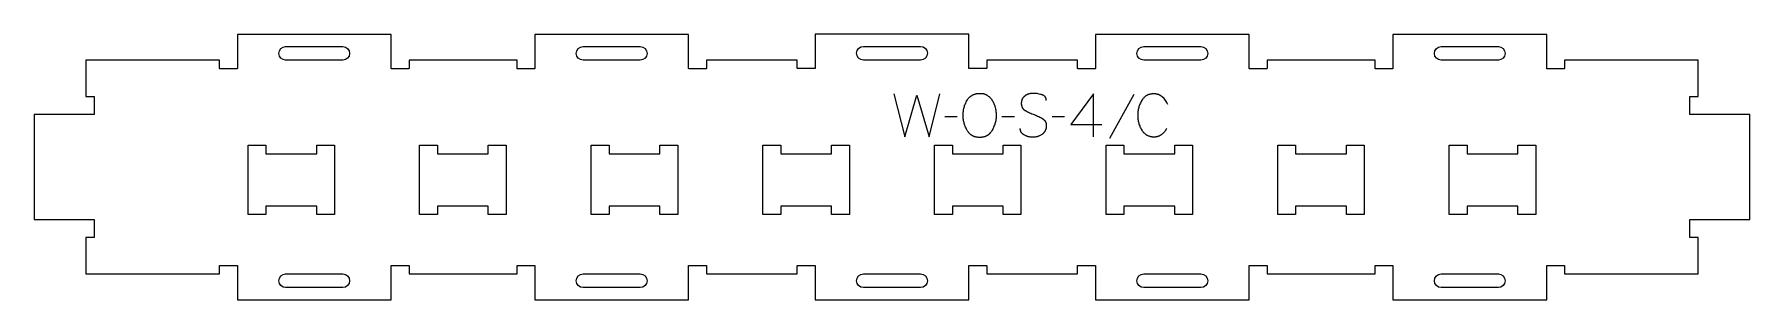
# Model space of a CAD drawing. Extents: x -600 to 600, y -93 to 93.
import ezdxf

# ---------------------------------------------------------------- set-up
doc = ezdxf.new("R2010")
doc.units = 0
for name, color, linetype in [('1_ANYTOOL_1MMDEEP_LABELS_S', 2, 'CONTINUOUS'), ('3_ANYTOOL_CUTTHROUGH_INSID', 4, 'CONTINUOUS'), ('4_ANYTOOL_CUTTHROUGH_OUTSI', 5, 'CONTINUOUS')]:
    doc.layers.add(name, color=color, linetype=linetype)

msp = doc.modelspace()

# ---------------------------------------------------------------- linework, layer by layer
at = {"layer": '1_ANYTOOL_1MMDEEP_LABELS_S'}
for p, q in [((169.2, 50.7), (152, 19.9)), ((45.6, 35), (36.9, 35)), ((85.7, 35), (76.9, 35)), ((120.7, 35), (111.9, 35)), ((125, 29.8), (146.8, 29.8))]:
    msp.add_line(p, q, dxfattribs=at)
for points in [[(1.3, 51.2), (9, 21.2), (17.4, 50.3), (25.9, 21.2), (33.4, 51.2)], [(107.9, 46.6), (107.9, 46.8), (107.9, 46.9), (107.9, 46.9), (107.9, 47), (107.9, 47.1), (107.9, 47.2), (107.9, 47.3), (107.8, 47.4), (107.8, 47.5), (107.8, 47.6), (107.8, 47.6), (107.8, 47.7), (107.8, 47.8), (107.7, 47.9), (107.7, 48), (107.7, 48), (107.7, 48.1), (107.6, 48.2), (107.6, 48.3), (107.6, 48.3), (107.5, 48.4), (107.5, 48.5), (107.5, 48.6), (107.4, 48.6), (107.4, 48.7), (107.3, 48.8), (107.3, 48.8), (107.2, 48.9), (107.2, 49), (107.1, 49), (107.1, 49.1), (107, 49.2), (107, 49.2), (106.9, 49.3), (106.9, 49.3), (106.8, 49.4), (106.8, 49.4), (106.7, 49.5), (106.6, 49.6), (106.6, 49.6), (106.5, 49.7), (106.4, 49.7), (106.4, 49.8), (106.3, 49.8), (106.2, 49.9), (106.1, 49.9), (106.1, 50), (106, 50), (105.9, 50), (105.8, 50.1), (105.7, 50.1), (105.6, 50.2), (105.4, 50.3), (105.2, 50.4), (105, 50.4), (104.8, 50.5), (104.6, 50.6), (103.8, 50.8), (103, 51), (102.2, 51.1), (101.5, 51.3), (101.1, 51.3), (100.7, 51.4), (100.3, 51.4), (100, 51.4), (99.6, 51.5), (99.2, 51.5), (98.9, 51.5), (98.5, 51.5), (98.3, 51.5), (98.1, 51.5), (97.9, 51.5), (97.8, 51.5), (97.6, 51.5), (97.4, 51.4), (97.2, 51.4), (97, 51.4), (96.8, 51.4), (96.6, 51.3), (96.5, 51.3), (96.3, 51.2), (96.1, 51.2), (95.9, 51.1), (95.7, 51.1), (95.6, 51), (95.4, 51), (95.2, 50.9), (95, 50.9), (94.9, 50.8), (94.7, 50.7), (94.5, 50.6), (94.4, 50.5), (94.2, 50.5), (94, 50.4), (93.9, 50.3), (93.7, 50.2), (93.5, 50.1), (93.4, 50), (93.2, 49.9), (93.1, 49.8), (92.9, 49.7), (92.8, 49.5), (92.6, 49.4), (92.5, 49.3), (92.3, 49.2), (92.2, 49.1), (92.1, 48.9), (91.9, 48.8), (91.8, 48.7), (91.7, 48.5), (91.6, 48.4), (91.5, 48.2), (91.4, 48.1), (91.3, 47.9), (91.2, 47.8), (91.1, 47.6), (91.1, 47.5), (91, 47.3), (90.9, 47.1), (90.8, 47), (90.8, 46.8), (90.7, 46.6), (90.7, 46.4), (90.6, 46.3), (90.6, 46.1), (90.5, 45.9), (90.5, 45.7), (90.5, 45.5), (90.5, 45.3), (90.5, 45.1), (90.4, 44.9), (90.4, 44.7), (90.4, 44.5), (90.4, 44.3), (90.4, 44), (90.5, 43.8), (90.5, 43.6), (90.5, 43.4), (90.5, 43.2), (90.6, 43), (90.6, 42.9), (90.7, 42.7), (90.7, 42.5), (90.8, 42.3), (90.8, 42.1), (90.9, 42), (90.9, 42), (90.9, 41.9), (91, 41.8), (91, 41.7), (91.1, 41.6), (91.1, 41.6), (91.1, 41.5), (91.2, 41.4), (91.2, 41.3), (91.3, 41.2), (91.3, 41.2), (91.4, 41.1), (91.4, 41), (91.5, 40.9), (91.5, 40.9), (91.6, 40.8), (91.6, 40.7), (91.7, 40.7), (91.8, 40.6), (91.8, 40.5), (91.9, 40.5), (92, 40.4), (92, 40.3), (92.2, 40.2), (92.3, 40.1), (92.4, 40), (92.6, 39.8), (92.8, 39.7), (92.9, 39.6), (93.1, 39.5), (93.3, 39.4), (94, 39), (94.7, 38.6), (95.5, 38.3), (96.2, 37.9), (97, 37.6), (97.8, 37.2), (98.6, 36.9), (99.4, 36.6), (100.3, 36.3), (101.1, 36), (101.8, 35.6), (102.6, 35.3), (103.4, 34.9), (104.1, 34.5), (104.8, 34.1), (105.5, 33.7), (105.6, 33.6), (105.8, 33.5), (106, 33.3), (106, 33.3), (106.1, 33.2), (106.2, 33.2), (106.2, 33.1), (106.3, 33), (106.4, 33), (106.4, 32.9), (106.5, 32.8), (106.6, 32.8), (106.6, 32.7), (106.7, 32.6), (106.8, 32.5), (106.8, 32.5), (106.9, 32.4), (106.9, 32.3), (107, 32.3), (107, 32.2), (107.1, 32.1), (107.1, 32), (107.2, 31.9), (107.2, 31.9), (107.3, 31.8), (107.3, 31.7), (107.3, 31.6), (107.4, 31.5), (107.4, 31.5), (107.5, 31.4), (107.5, 31.3), (107.5, 31.2), (107.6, 31.1), (107.6, 31), (107.6, 30.9), (107.6, 30.8), (107.7, 30.7), (107.7, 30.6), (107.8, 30.4), (107.8, 30.2), (107.8, 30), (107.9, 29.8), (107.9, 29.6), (107.9, 29.3), (107.9, 29.1), (107.9, 28.9), (107.9, 28.7), (107.9, 28.5), (107.9, 28.2), (107.9, 28), (107.8, 27.8), (107.8, 27.5), (107.8, 27.3), (107.7, 27.1), (107.7, 26.9), (107.6, 26.7), (107.6, 26.5), (107.5, 26.3), (107.4, 26.1), (107.4, 25.9), (107.3, 25.7), (107.2, 25.5), (107.1, 25.3), (107, 25.1), (106.9, 25), (106.8, 24.8), (106.7, 24.6), (106.6, 24.5), (106.5, 24.3), (106.4, 24.1), (106.2, 24), (106.1, 23.8), (106, 23.7), (105.8, 23.6), (105.7, 23.4), (105.5, 23.3), (105.4, 23.1), (105.2, 23), (105, 22.9), (104.9, 22.8), (104.7, 22.7), (104.3, 22.4), (104, 22.2), (103.6, 22), (103.2, 21.9), (102.9, 21.7), (102.5, 21.6), (102.1, 21.4), (101.9, 21.4), (101.7, 21.3), (101.5, 21.2), (101.3, 21.2), (101.1, 21.1), (100.9, 21.1), (100.7, 21.1), (100.5, 21), (100.1, 20.9), (99.7, 20.9), (99.3, 20.9), (98.9, 20.8), (98.5, 20.8), (98.1, 20.8), (97.7, 20.8), (97.3, 20.9), (96.9, 20.9), (96.5, 20.9), (96.1, 21), (95.7, 21.1), (95.3, 21.2), (94.9, 21.3), (94.6, 21.4), (94.2, 21.5), (93.8, 21.7), (93.5, 21.8), (93.1, 22), (92.8, 22.2), (92.4, 22.4), (92.3, 22.5), (92.1, 22.6), (92, 22.7), (91.8, 22.8), (91.7, 22.9), (91.5, 23), (91.4, 23.1), (91.2, 23.2), (91.1, 23.4), (91, 23.5), (90.9, 23.6), (90.8, 23.8), (90.7, 23.8), (90.7, 23.9), (90.6, 24), (90.6, 24), (90.5, 24.1), (90.5, 24.2), (90.4, 24.2), (90.4, 24.3), (90.3, 24.4), (90.3, 24.5), (90.3, 24.5), (90.2, 24.6), (90.2, 24.7), (90.2, 24.8), (90.1, 24.8), (90.1, 24.9), (90.1, 25), (90, 25.1), (90, 25.2), (90, 25.2), (89.9, 25.4), (89.9, 25.6), (89.8, 25.8), (89.8, 25.9), (89.8, 26.1), (89.7, 26.3), (89.7, 26.5), (89.7, 26.6), (89.7, 26.8), (89.7, 27)], [(141, 21.2), (141, 51.2), (125, 29.8)]]:
    msp.add_lwpolyline(points, dxfattribs=at)
msp.add_lwpolyline([(61.7, 51.5), (62.1, 51.5), (62.5, 51.5), (62.8, 51.4), (63, 51.4), (63.2, 51.4), (63.3, 51.4), (63.5, 51.4), (63.7, 51.3), (63.8, 51.3), (64, 51.3), (64.2, 51.2), (64.3, 51.2), (64.5, 51.1), (64.6, 51.1), (64.8, 51), (65, 51), (65.1, 50.9), (65.3, 50.9), (65.4, 50.8), (65.6, 50.7), (65.7, 50.7), (65.9, 50.6), (66, 50.5), (66.1, 50.4), (66.3, 50.4), (66.4, 50.3), (66.5, 50.2), (66.7, 50.1), (67.1, 49.8), (67.3, 49.6), (67.6, 49.4), (67.8, 49.2), (68.1, 49), (68.3, 48.8), (68.5, 48.6), (68.7, 48.3), (68.9, 48.1), (69.1, 47.9), (69.3, 47.6), (69.5, 47.4), (69.7, 47.1), (69.9, 46.8), (70.1, 46.6), (70.4, 46), (70.6, 45.7), (70.7, 45.4), (70.9, 45.1), (71, 44.8), (71.2, 44.5), (71.3, 44.2), (71.4, 43.9), (71.5, 43.6), (71.7, 43.2), (71.8, 42.9), (71.9, 42.6), (72, 42.3), (72.1, 41.9), (72.1, 41.6), (72.4, 40.6), (72.5, 39.9), (72.6, 39.2), (72.7, 38.6), (72.8, 37.9), (72.8, 37.3), (72.8, 36.6), (72.9, 36), (72.8, 35.3), (72.8, 34.7), (72.8, 34.1), (72.7, 33.4), (72.6, 32.8), (72.5, 32.2), (72.3, 31.5), (72.2, 30.9), (72, 30.2), (71.8, 29.6), (71.5, 29), (71.3, 28.3), (71, 27.7), (70.7, 27.1), (70.4, 26.4), (70.1, 25.8), (69.9, 25.5), (69.7, 25.2), (69.5, 24.9), (69.3, 24.6), (69.1, 24.3), (68.9, 24.1), (68.7, 23.8), (68.5, 23.6), (68.4, 23.4), (68.3, 23.3), (68.2, 23.2), (68, 23.1), (67.9, 23), (67.8, 22.9), (67.7, 22.8), (67.6, 22.7), (67.4, 22.6), (67.3, 22.5), (67.2, 22.4), (67.1, 22.3), (66.9, 22.2), (66.8, 22.1), (66.7, 22), (66.5, 22), (66.4, 21.9), (66.2, 21.8), (66.1, 21.7), (66, 21.7), (65.8, 21.6), (65.7, 21.5), (65.5, 21.5), (65.4, 21.4), (65.2, 21.3), (65.1, 21.3), (64.9, 21.2), (64.8, 21.2), (64.5, 21.1), (64.1, 21), (63.8, 20.9), (63.5, 20.9), (63.2, 20.8), (62.8, 20.8), (62.5, 20.7), (62.1, 20.7), (61.7, 20.7), (61.4, 20.7), (61, 20.7), (60.6, 20.7), (60.2, 20.7), (59.9, 20.8), (59.5, 20.8), (59.2, 20.9), (58.8, 20.9), (58.5, 21), (58.2, 21.1), (57.8, 21.2), (57.7, 21.2), (57.5, 21.3), (57.4, 21.4), (57.2, 21.4), (57.1, 21.5), (56.9, 21.5), (56.8, 21.6), (56.6, 21.7), (56.5, 21.8), (56.3, 21.8), (56.2, 21.9), (56, 22), (55.9, 22.1), (55.8, 22.2), (55.6, 22.2), (55.5, 22.3), (55.4, 22.4), (55.2, 22.5), (55.1, 22.6), (55, 22.7), (54.9, 22.8), (54.7, 22.9), (54.6, 23), (54.5, 23.1), (54.4, 23.3), (54.2, 23.4), (54.1, 23.5), (54, 23.6), (53.9, 23.7), (53.8, 23.9), (53.6, 24.1), (53.4, 24.4), (53.2, 24.7), (53, 24.9), (52.8, 25.2), (52.6, 25.6), (52.4, 25.9), (52.1, 26.5), (51.8, 27.2), (51.5, 27.8), (51.2, 28.5), (51, 29.1), (50.7, 29.8), (50.5, 30.4), (50.4, 31.1), (50.2, 31.7), (50.1, 32.4), (49.9, 33), (49.8, 33.7), (49.8, 34.3), (49.7, 35), (49.7, 35.6), (49.7, 36.3), (49.7, 37), (49.7, 37.7), (49.8, 38.3), (49.9, 39), (50, 39.7), (50.1, 40.4), (50.2, 41), (50.4, 41.7), (50.6, 42.3), (50.8, 42.9), (51, 43.6), (51.3, 44.2), (51.6, 44.8), (51.9, 45.4), (52.2, 46.1), (52.5, 46.7), (52.7, 47), (52.9, 47.2), (53.1, 47.5), (53.3, 47.8), (53.5, 48.1), (53.8, 48.3), (54, 48.5), (54.2, 48.8), (54.3, 48.9), (54.4, 49), (54.6, 49.1), (54.7, 49.2), (54.8, 49.3), (54.9, 49.4), (55.1, 49.5), (55.2, 49.6), (55.3, 49.7), (55.5, 49.8), (55.6, 49.9), (55.7, 50), (55.9, 50.1), (56, 50.1), (56.2, 50.2), (56.3, 50.3), (56.4, 50.4), (56.6, 50.4), (56.9, 50.6), (57.2, 50.7), (57.5, 50.8), (57.8, 50.9), (58.1, 51), (58.5, 51.1), (58.8, 51.2), (59.1, 51.3), (59.5, 51.3), (59.8, 51.4), (60.2, 51.4), (60.6, 51.5), (60.9, 51.5), (61.3, 51.5)], close=True, dxfattribs=at)
msp.add_lwpolyline([(192.8, 43.7, 0.131103), (189, 49), (188.9, 49.1), (188.7, 49.3), (188.6, 49.4), (188.4, 49.5), (188.2, 49.6), (188.1, 49.7), (187.9, 49.9), (187.7, 50), (187.6, 50.1), (187.4, 50.1), (187.2, 50.2), (187, 50.3), (186.8, 50.4), (186.7, 50.5), (186.5, 50.6), (186.3, 50.6), (186.1, 50.7), (185.9, 50.7), (185.7, 50.8), (185.5, 50.9), (185.3, 50.9), (185.1, 50.9), (184.9, 51), (184.7, 51), (184.5, 51.1), (184.3, 51.1), (184.1, 51.1), (183.8, 51.1), (183.6, 51.1), (183.4, 51.1), (183.2, 51.2), (183, 51.2), (182.6, 51.2), (182.3, 51.1), (181.9, 51.1), (181.6, 51.1), (181.3, 51), (181, 51), (180.7, 50.9), (180.4, 50.9), (180.1, 50.8), (179.8, 50.7), (179.5, 50.6), (179.2, 50.5), (178.9, 50.4), (178.8, 50.3), (178.6, 50.3), (178.5, 50.2), (178.4, 50.1), (178.2, 50.1), (178.1, 50), (178, 49.9), (177.8, 49.8), (177.7, 49.7), (177.6, 49.7), (177.5, 49.6), (177.3, 49.5), (177.1, 49.3), (176.9, 49.1), (176.6, 48.9), (176.4, 48.7), (176.2, 48.5), (176, 48.3), (175.8, 48), (175.5, 47.8), (175.3, 47.5), (175.2, 47.3), (175, 47), (174.8, 46.7), (174.6, 46.4), (174.3, 45.9), (173.9, 45.3), (173.7, 44.7), (173.4, 44), (173.1, 43.4), (172.9, 42.8), (172.7, 42.2), (172.5, 41.5), (172.3, 40.9), (172.2, 40.2), (172.1, 39.6), (172, 38.9), (171.9, 38.2), (171.9, 37.5), (171.8, 36.9), (171.8, 36.2), (171.8, 35.5), (171.9, 34.8), (171.9, 34.1), (172, 33.4), (172.1, 32.7), (172.2, 32.1), (172.4, 31.4), (172.5, 30.8), (172.7, 30.1), (172.9, 29.5), (173.2, 28.9), (173.4, 28.2), (173.7, 27.6), (174, 27), (174.3, 26.4), (174.6, 25.8), (174.8, 25.5), (175, 25.3), (175.2, 25), (175.4, 24.7), (175.6, 24.5), (175.8, 24.2), (176, 24), (176.3, 23.8), (176.5, 23.6), (176.7, 23.4), (177, 23.2), (177.2, 23), (177.3, 22.9), (177.5, 22.8), (177.6, 22.7), (177.7, 22.6), (177.8, 22.6), (178, 22.5), (178.1, 22.4), (178.2, 22.3), (178.5, 22.2), (178.8, 22.1), (179.1, 21.9), (179.4, 21.8), (179.7, 21.7), (180, 21.6), (180.3, 21.5), (180.6, 21.4), (180.9, 21.4), (181.2, 21.3), (181.6, 21.3), (181.9, 21.2), (182.2, 21.2), (182.6, 21.2), (182.9, 21.2), (183.3, 21.2), (183.7, 21.2), (184.1, 21.2), (184.2, 21.2), (184.4, 21.2), (184.6, 21.2), (184.8, 21.3), (185, 21.3), (185.1, 21.3), (185.3, 21.4), (185.5, 21.4), (185.7, 21.4), (185.8, 21.5), (186, 21.5), (186.2, 21.6), (186.3, 21.6), (186.5, 21.7), (186.6, 21.7), (186.8, 21.8), (186.9, 21.9), (187.1, 21.9), (187.2, 22), (187.4, 22.1), (187.5, 22.2), (187.7, 22.2), (187.8, 22.3), (188, 22.4), (188.1, 22.5), (188.3, 22.6), (188.4, 22.7), (188.5, 22.8), (188.8, 23), (189.1, 23.2), (189.3, 23.4), (189.6, 23.7), (189.8, 23.9), (190, 24.1), (190.3, 24.4), (190.5, 24.7), (190.7, 24.9), (190.9, 25.2), (191.2, 25.5), (191.4, 25.8), (191.6, 26.1), (191.8, 26.4), (191.9, 26.7), (192.1, 27)], format="xyb", dxfattribs=at)
at = {"layer": '3_ANYTOOL_CUTTHROUGH_INSID'}
for points in [[(-424, 74.7, -1), (-424, 84.2), (-384, 84.2, -1), (-384, 74.7)], [(-216, 74.7, -1), (-216, 84.2), (-176, 84.2, -1), (-176, 74.7)], [(-20, 74.8, -1), (-20, 84.3), (20, 84.3, -1), (20, 74.8)], [(176, 74.7, -1), (176, 84.2), (216, 84.2, -1), (216, 74.7)], [(384, 74.7, -1), (384, 84.2), (424, 84.2, -1), (424, 74.7)], [(-424, -74.8), (-384, -74.8, -1), (-384, -84.3), (-424, -84.3, -1)], [(-216, -74.8), (-176, -74.8, -1), (-176, -84.3), (-216, -84.3, -1)], [(-20, -74.8), (20, -74.8, -1), (20, -84.3), (-20, -84.3, -1)], [(176, -74.8), (216, -74.8, -1), (216, -84.3), (176, -84.3, -1)], [(384, -74.8), (424, -74.8, -1), (424, -84.3), (384, -84.3, -1)]]:
    msp.add_lwpolyline(points, format="xyb", close=True, dxfattribs=at)
for points in [[(-437.8, 9.2), (-402.3, 9.2), (-402.3, 15.2), (-389.8, 15.2), (-389.8, -33.3), (-402.3, -33.3), (-402.3, -27.3), (-437.8, -27.3), (-437.8, -33.3), (-450.3, -33.3), (-450.3, 15.2), (-437.8, 15.2)], [(-317.8, 9.2), (-282.3, 9.2), (-282.3, 15.2), (-269.8, 15.2), (-269.8, -33.3), (-282.3, -33.3), (-282.3, -27.3), (-317.8, -27.3), (-317.8, -33.3), (-330.3, -33.3), (-330.3, 15.2), (-317.8, 15.2)], [(-197.8, 9.2), (-162.3, 9.2), (-162.3, 15.2), (-149.8, 15.2), (-149.8, -33.3), (-162.3, -33.3), (-162.3, -27.3), (-197.8, -27.3), (-197.8, -33.3), (-210.3, -33.3), (-210.3, 15.2), (-197.8, 15.2)], [(-77.8, 9.2), (-42.3, 9.2), (-42.3, 15.2), (-29.8, 15.2), (-29.8, -33.3), (-42.3, -33.3), (-42.3, -27.3), (-77.8, -27.3), (-77.8, -33.3), (-90.3, -33.3), (-90.3, 15.2), (-77.8, 15.2)], [(42.2, 9.2), (77.7, 9.2), (77.7, 15.2), (90.2, 15.2), (90.2, -33.3), (77.7, -33.3), (77.7, -27.3), (42.2, -27.3), (42.2, -33.3), (29.7, -33.3), (29.7, 15.2), (42.2, 15.2)], [(162.2, 9.2), (197.7, 9.2), (197.7, 15.2), (210.2, 15.2), (210.2, -33.3), (197.7, -33.3), (197.7, -27.3), (162.2, -27.3), (162.2, -33.3), (149.7, -33.3), (149.7, 15.2), (162.2, 15.2)], [(282.2, 9.2), (317.7, 9.2), (317.7, 15.2), (330.2, 15.2), (330.2, -33.3), (317.7, -33.3), (317.7, -27.3), (282.2, -27.3), (282.2, -33.3), (269.7, -33.3), (269.7, 15.2), (282.2, 15.2)], [(402.2, 9.2), (437.7, 9.2), (437.7, 15.2), (450.2, 15.2), (450.2, -33.3), (437.7, -33.3), (437.7, -27.3), (402.2, -27.3), (402.2, -33.3), (389.7, -33.3), (389.7, 15.2), (402.2, 15.2)]]:
    msp.add_lwpolyline(points, close=True, dxfattribs=at)
at = {"layer": '4_ANYTOOL_CUTTHROUGH_OUTSI'}
msp.add_lwpolyline([(-470.2, 74.7), (-563.7, 74.7), (-563.7, 49.3), (-558, 49.3, -0.414214), (-557.8, 49), (-557.8, 37, -0.414214), (-558, 36.8), (-599.8, 36.8), (-599.8, -36.7), (-558, -36.7, -0.414214), (-557.8, -37), (-557.8, -49, -0.414214), (-558, -49.2), (-563.7, -49.2), (-563.7, -74.8), (-470.2, -74.8), (-470.2, -69, -0.414214), (-470, -68.8), (-458, -68.8, -0.414214), (-457.7, -69), (-457.7, -92.8), (-350.2, -92.8), (-350.2, -69, -0.414214), (-350, -68.8), (-338, -68.8, -0.414214), (-337.7, -69), (-337.7, -74.8), (-262.2, -74.8), (-262.2, -69, -0.414214), (-262, -68.8), (-250, -68.8, -0.414214), (-249.7, -69), (-249.7, -92.8), (-142.2, -92.8), (-142.2, -69, -0.414214), (-142, -68.8), (-130, -68.8, -0.414214), (-129.7, -69), (-129.7, -74.8), (-66.2, -74.8), (-66.2, -69, -0.414214), (-66, -68.8), (-54, -68.8, -0.414214), (-53.7, -69), (-53.7, -92.8), (53.8, -92.8), (53.8, -69, -0.414214), (54, -68.8), (66, -68.8, -0.414214), (66.2, -69), (66.2, -74.8), (129.8, -74.8), (129.8, -69, -0.414214), (130, -68.8), (142, -68.8, -0.414214), (142.3, -69), (142.3, -92.8), (249.8, -92.8), (249.8, -69, -0.414214), (250, -68.8), (262, -68.8, -0.414214), (262.3, -69), (262.3, -74.8), (337.8, -74.8), (337.8, -69, -0.414214), (338, -68.8), (350, -68.8, -0.414214), (350.3, -69), (350.3, -92.8), (457.8, -92.8), (457.8, -69, -0.414214), (458, -68.8), (470, -68.8, -0.414214), (470.3, -69), (470.3, -74.8), (563.7, -74.8), (563.7, -49.2), (558, -49.2, -0.414214), (557.8, -49), (557.8, -37, -0.414214), (558, -36.7), (599.8, -36.7), (599.8, 36.8), (558, 36.8, -0.414214), (557.8, 37), (557.8, 49, -0.414214), (558, 49.3), (563.7, 49.3), (563.7, 74.7), (470.3, 74.7), (470.3, 69, -0.414214), (470, 68.7), (458, 68.7, -0.414214), (457.8, 69), (457.8, 92.7), (350.3, 92.7), (350.3, 69, -0.414214), (350, 68.7), (338, 68.7, -0.414214), (337.8, 69), (337.8, 74.7), (262.3, 74.7), (262.3, 69, -0.414214), (262, 68.7), (250, 68.7, -0.414214), (249.8, 69), (249.8, 92.7), (142.3, 92.7), (142.3, 69, -0.414214), (142, 68.7), (130, 68.7, -0.414214), (129.8, 69), (129.8, 74.7), (66.2, 74.8), (66.2, 69, -0.414214), (66, 68.8), (54, 68.8, -0.414214), (53.8, 69), (53.8, 92.8), (-53.7, 92.8), (-53.7, 69, -0.414214), (-54, 68.8), (-66, 68.8, -0.414214), (-66.2, 69), (-66.2, 74.8), (-129.7, 74.7), (-129.7, 69, -0.414214), (-130, 68.7), (-142, 68.7, -0.414214), (-142.2, 69), (-142.2, 92.7), (-249.7, 92.7), (-249.7, 69, -0.414214), (-250, 68.7), (-262, 68.7, -0.414214), (-262.2, 69), (-262.2, 74.7), (-337.7, 74.7), (-337.7, 69, -0.414214), (-338, 68.7), (-350, 68.7, -0.414214), (-350.2, 69), (-350.2, 92.7), (-457.7, 92.7), (-457.7, 69, -0.414214), (-458, 68.7), (-470, 68.7, -0.414214), (-470.2, 69)], format="xyb", close=True, dxfattribs=at)

doc.saveas('drawing.dxf')
